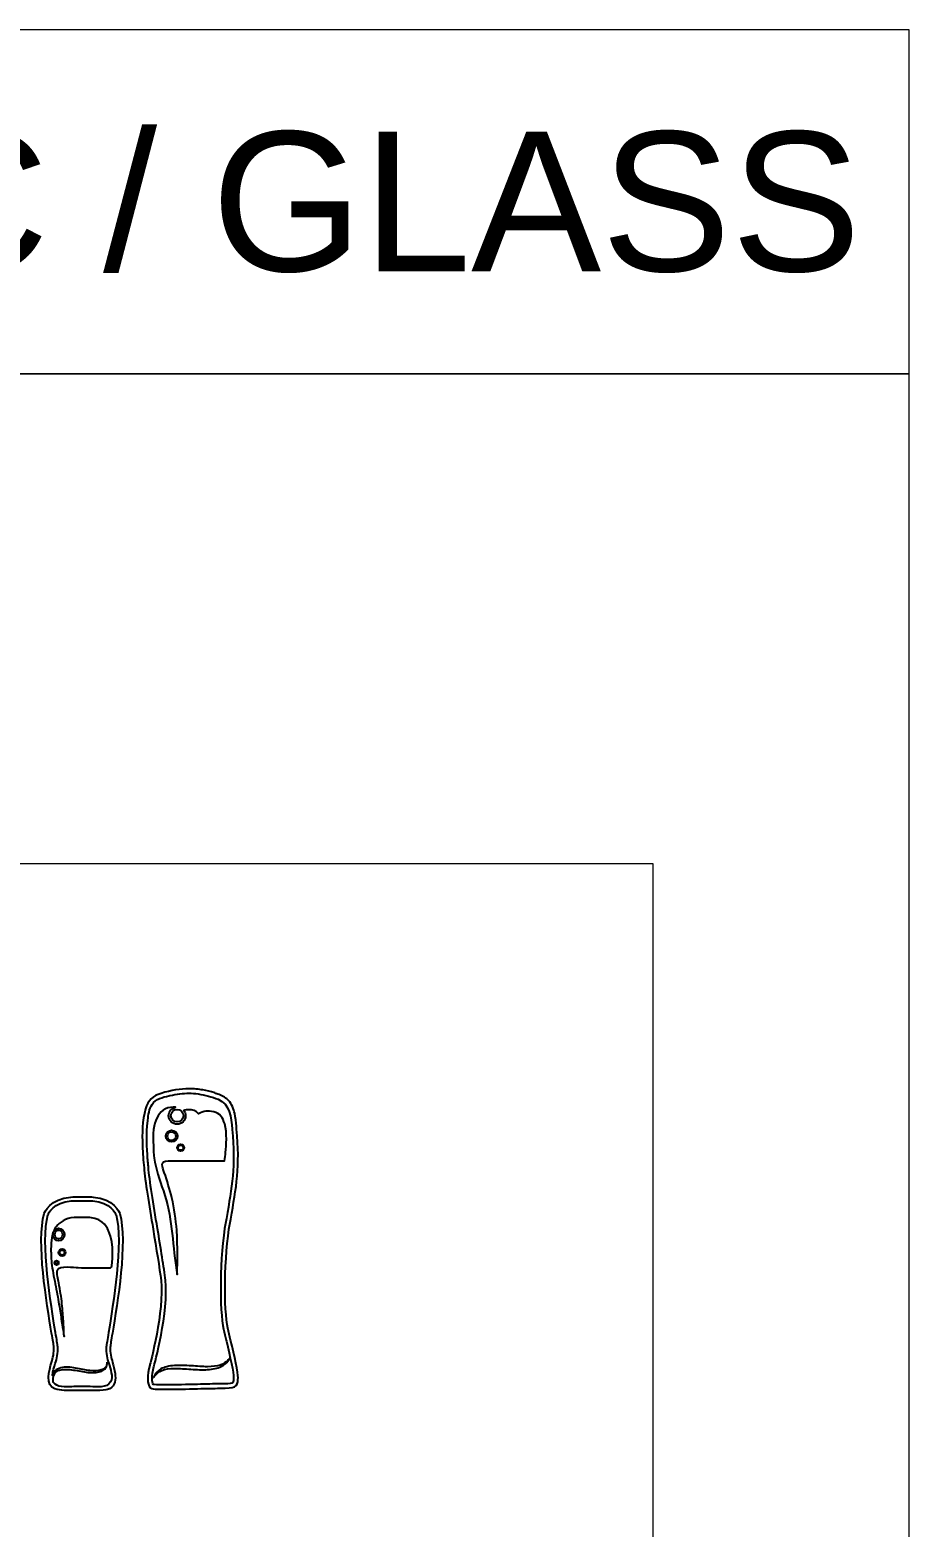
# Model space of a CAD drawing. Header units: millimetres. Extents: x -588 to 588, y -672 to 672.
# Drawn here: x 415.7 to 587.6, y 379.2 to 671.9 of the extents above; entities that cross this region are included whole.
import ezdxf

# ---------------------------------------------------------------- set-up
doc = ezdxf.new("R2010")
doc.units = ezdxf.units.MM
doc.header["$MEASUREMENT"] = 0
doc.layers.add('Camada 1', color=7, linetype='Continuous')
doc.styles.add('1', font='Arial', dxfattribs={"height": 1})

msp = doc.modelspace()

# ---------------------------------------------------------------- linework, layer by layer
at = {"layer": 'Camada 1', "color": 142, "lineweight": 20}
for points in [[(240.4087, 604.6664), (587.6315, 604.6664), (587.6315, 671.8666), (240.4087, 671.8666), (240.4087, 604.6664)], [(240.4087, 66.1864), (587.6315, 66.1864), (587.6315, 604.6664), (240.4087, 604.6664), (240.4087, 66.1864)]]:
    msp.add_lwpolyline(points, close=True, dxfattribs=at)
at = {"layer": 'Camada 1', "color": 250, "lineweight": 20}
msp.add_lwpolyline([(299.6132, 170.8782), (537.6132, 170.8782), (537.6132, 508.8782), (299.6132, 508.8782), (299.6132, 170.8782)], close=True, dxfattribs=at)
at = {"layer": 'Camada 1', "color": 114}
for points, knots in [([(454.9868, 415.7382), (455.7487, 412.4919), (456.468, 409.4262), (456.4266, 408.3417), (456.4266, 408.3417), (456.4266, 408.3417), (456.4201, 408.1152), (456.4201, 408.1152), (456.4201, 408.1152), (456.379, 406.5721), (455.8834, 406.3201), (452.8815, 406.3201), (452.8815, 406.3201), (452.8815, 406.3201), (452.8151, 406.3201), (452.8151, 406.3201), (452.8151, 406.3201), (451.7978, 406.3201), (450.1998, 406.2801), (448.5081, 406.2376), (448.5081, 406.2376), (448.5081, 406.2376), (448.4828, 406.2368), (448.4828, 406.2368), (448.4828, 406.2368), (446.4678, 406.1864), (444.1843, 406.1295), (442.4549, 406.1295), (442.4549, 406.1295), (439.5873, 406.1295), (439.4327, 406.2831), (439.2702, 406.446), (439.2702, 406.446), (438.6604, 407.0541), (438.6153, 408.8559), (439.1596, 410.8275), (439.1596, 410.8275), (439.1885, 410.9333), (442.0643, 421.4577), (441.3799, 427.3749), (441.3799, 427.3749), (441.0994, 429.7974), (440.4558, 433.6637), (439.8327, 437.4023), (439.8327, 437.4023), (439.8327, 437.4023), (439.8275, 437.4345), (439.8275, 437.4345), (439.8275, 437.4345), (439.0446, 442.1358), (438.2353, 446.993), (438.0634, 449.4305), (438.0634, 449.4305), (437.8966, 450.78), (437.7947, 452.2146), (437.7538, 453.8054), (437.7538, 453.8054), (437.6956, 456.0776), (437.629, 458.6533), (438.3472, 460.9299), (438.3472, 460.9299), (438.8805, 462.621), (439.7394, 463.4775), (441.4107, 463.9857), (441.4107, 463.9857), (443.3701, 464.5815), (445.1436, 464.8714), (446.832, 464.8714), (446.832, 464.8714), (447.8391, 464.8714), (448.7547, 464.7944), (449.5523, 464.6422), (449.5523, 464.6422), (450.3998, 464.4806), (451.0771, 464.3147), (451.6838, 464.1204), (451.6838, 464.1204), (451.9496, 464.0357), (452.2081, 463.9342), (452.4581, 463.8362), (452.4581, 463.8362), (452.4581, 463.8362), (452.7162, 463.7351), (452.7162, 463.7351), (452.7162, 463.7351), (453.5196, 463.4275), (454.1328, 463.0452), (454.59, 462.5674), (454.59, 462.5674), (455.1932, 461.9366), (455.5987, 460.8652), (455.7774, 460.0727), (455.7774, 460.0727), (455.9641, 459.2421), (456.0389, 458.3882), (456.1111, 457.5622), (456.1111, 457.5622), (456.1277, 457.3716), (456.1444, 457.1813), (456.1623, 456.9918), (456.1623, 456.9918), (456.8498, 449.7156), (456.1111, 445.6058), (454.9931, 439.3851), (454.9931, 439.3851), (454.9931, 439.3851), (454.8733, 438.7178), (454.8733, 438.7178), (454.8733, 438.7178), (453.6749, 432.0395), (453.637, 421.6036), (454.447, 418.0612), (454.447, 418.0612), (454.6179, 417.3113), (454.8024, 416.5255), (454.9868, 415.7382)], [0, 0, 0, 0, 0.03333333, 0.03333333, 0.03333333, 0.03333333, 0.06666667, 0.06666667, 0.06666667, 0.06666667, 0.1, 0.1, 0.1, 0.1, 0.13333333, 0.13333333, 0.13333333, 0.13333333, 0.16666667, 0.16666667, 0.16666667, 0.16666667, 0.2, 0.2, 0.2, 0.2, 0.23333333, 0.23333333, 0.23333333, 0.23333333, 0.26666667, 0.26666667, 0.26666667, 0.26666667, 0.3, 0.3, 0.3, 0.3, 0.33333333, 0.33333333, 0.33333333, 0.33333333, 0.36666667, 0.36666667, 0.36666667, 0.36666667, 0.4, 0.4, 0.4, 0.4, 0.43333333, 0.43333333, 0.43333333, 0.43333333, 0.46666667, 0.46666667, 0.46666667, 0.46666667, 0.5, 0.5, 0.5, 0.5, 0.53333333, 0.53333333, 0.53333333, 0.53333333, 0.56666667, 0.56666667, 0.56666667, 0.56666667, 0.6, 0.6, 0.6, 0.6, 0.63333333, 0.63333333, 0.63333333, 0.63333333, 0.66666667, 0.66666667, 0.66666667, 0.66666667, 0.7, 0.7, 0.7, 0.7, 0.73333333, 0.73333333, 0.73333333, 0.73333333, 0.76666667, 0.76666667, 0.76666667, 0.76666667, 0.8, 0.8, 0.8, 0.8, 0.83333333, 0.83333333, 0.83333333, 0.83333333, 0.86666667, 0.86666667, 0.86666667, 0.86666667, 0.9, 0.9, 0.9, 0.9, 0.93333333, 0.93333333, 0.93333333, 0.93333333, 1, 1, 1, 1]), ([(448.4861, 407.0974), (448.4861, 407.0974), (448.4861, 407.0974), (448.4861, 407.0974), (448.4861, 407.0974), (450.1935, 407.1399), (451.796, 407.1803), (452.8151, 407.1803), (452.8151, 407.1803), (452.8151, 407.1803), (452.8815, 407.1803), (452.8815, 407.1803), (452.8815, 407.1803), (455.5349, 407.1803), (455.5382, 407.3079), (455.5597, 408.1388), (455.5597, 408.1388), (455.562, 408.2136), (455.564, 408.2921), (455.5674, 408.3751), (455.5674, 408.3751), (455.6043, 409.3425), (454.8646, 412.4937), (454.1497, 415.5417), (454.1497, 415.5417), (454.1497, 415.5417), (454.1118, 415.7031), (454.1118, 415.7031), (454.1118, 415.7031), (453.9397, 416.4377), (453.7681, 417.1692), (453.6084, 417.8694), (453.6084, 417.8694), (452.7812, 421.4874), (452.8122, 432.0999), (454.0263, 438.8698), (454.0263, 438.8698), (454.0263, 438.8698), (454.1461, 439.5372), (454.1461, 439.5372), (454.1461, 439.5372), (455.2516, 445.6883), (455.9823, 449.7518), (455.3062, 456.9111), (455.3062, 456.9111), (455.3062, 456.9111), (455.2974, 457.0018), (455.2974, 457.0018), (455.2974, 457.0018), (455.09, 459.2007), (454.8324, 461.937), (452.5246, 462.8227), (452.5246, 462.8227), (451.9181, 463.0555), (451.295, 463.2602), (450.6736, 463.4316), (450.6736, 463.4316), (449.2537, 463.8213), (447.9971, 464.0112), (446.832, 464.0112), (446.832, 464.0112), (445.6713, 464.0112), (444.4539, 463.8602), (443.1106, 463.5504), (443.1106, 463.5504), (443.1106, 463.5504), (442.9032, 463.5023), (442.9032, 463.5023), (442.9032, 463.5023), (441.6545, 463.2166), (440.3639, 462.9216), (439.636, 461.8282), (439.636, 461.8282), (439.0469, 460.9433), (438.9109, 459.7582), (438.7911, 458.7125), (438.7911, 458.7125), (438.7911, 458.7125), (438.7806, 458.6226), (438.7806, 458.6226), (438.7806, 458.6226), (438.4735, 455.9484), (438.6072, 453.2706), (438.7583, 451.2364), (438.7583, 451.2364), (438.7793, 450.9562), (438.8082, 450.6768), (438.8372, 450.3969), (438.8372, 450.3969), (438.8676, 450.1046), (438.8991, 449.8018), (438.9204, 449.5023), (438.9204, 449.5023), (439.0905, 447.0929), (439.8967, 442.2547), (440.6758, 437.5763), (440.6758, 437.5763), (441.3333, 433.6293), (441.9508, 429.92), (442.234, 427.4738), (442.234, 427.4738), (442.9413, 421.3604), (440.0181, 410.7054), (439.9884, 410.5983), (439.9884, 410.5983), (439.4633, 408.6956), (439.626, 407.426), (439.8435, 407.0981), (439.8435, 407.0981), (439.9772, 407.0677), (440.5091, 406.9893), (442.4549, 406.9893), (442.4549, 406.9893), (444.1814, 406.9893), (446.4684, 407.0471), (448.4861, 407.0974)], [0, 0, 0, 0, 0.03333333, 0.03333333, 0.03333333, 0.03333333, 0.06666667, 0.06666667, 0.06666667, 0.06666667, 0.1, 0.1, 0.1, 0.1, 0.13333333, 0.13333333, 0.13333333, 0.13333333, 0.16666667, 0.16666667, 0.16666667, 0.16666667, 0.2, 0.2, 0.2, 0.2, 0.23333333, 0.23333333, 0.23333333, 0.23333333, 0.26666667, 0.26666667, 0.26666667, 0.26666667, 0.3, 0.3, 0.3, 0.3, 0.33333333, 0.33333333, 0.33333333, 0.33333333, 0.36666667, 0.36666667, 0.36666667, 0.36666667, 0.4, 0.4, 0.4, 0.4, 0.43333333, 0.43333333, 0.43333333, 0.43333333, 0.46666667, 0.46666667, 0.46666667, 0.46666667, 0.5, 0.5, 0.5, 0.5, 0.53333333, 0.53333333, 0.53333333, 0.53333333, 0.56666667, 0.56666667, 0.56666667, 0.56666667, 0.6, 0.6, 0.6, 0.6, 0.63333333, 0.63333333, 0.63333333, 0.63333333, 0.66666667, 0.66666667, 0.66666667, 0.66666667, 0.7, 0.7, 0.7, 0.7, 0.73333333, 0.73333333, 0.73333333, 0.73333333, 0.76666667, 0.76666667, 0.76666667, 0.76666667, 0.8, 0.8, 0.8, 0.8, 0.83333333, 0.83333333, 0.83333333, 0.83333333, 0.86666667, 0.86666667, 0.86666667, 0.86666667, 0.9, 0.9, 0.9, 0.9, 0.93333333, 0.93333333, 0.93333333, 0.93333333, 1, 1, 1, 1]), ([(454.0015, 452.4515), (453.9467, 451.8923), (453.8721, 451.3312), (453.7633, 450.779), (453.7633, 450.779), (453.2628, 450.779), (452.7608, 450.7745), (452.2599, 450.777), (452.2599, 450.777), (450.078, 450.7885), (447.8935, 450.8018), (445.712, 450.7704), (445.712, 450.7704), (444.7259, 450.756), (443.7347, 450.7752), (442.7512, 450.7841), (442.7512, 450.7841), (441.0975, 450.7985), (441.6477, 449.6037), (442.0158, 448.5141), (442.0158, 448.5141), (442.5697, 446.8741), (443.0658, 445.213), (443.4888, 443.5342), (443.4888, 443.5342), (444.0036, 441.4904), (444.2795, 439.307), (444.4455, 437.2236), (444.4455, 437.2236), (444.5405, 436.031), (444.5676, 434.7597), (444.5674, 433.5437), (444.5674, 433.5437), (444.5674, 432.3179), (444.5937, 431.1454), (444.5631, 429.9244), (444.5631, 429.9244), (444.5417, 429.0715), (444.5298, 428.5997), (444.5298, 428.5997), (444.5298, 428.5997), (444.5298, 428.5997), (444.4672, 429.0675), (444.3531, 429.9136), (444.3531, 429.9136), (443.5688, 434.8473), (443.5132, 440.2364), (441.8527, 444.9236), (441.8527, 444.9236), (441.0798, 447.1051), (440.3539, 449.2477), (440.0384, 451.2997), (440.0384, 451.2997), (439.9457, 451.8056), (439.8596, 453.4524), (439.8811, 453.7473), (439.8811, 453.7473), (439.7612, 455.8944), (439.886, 458.1803), (440.577, 459.1207), (440.577, 459.1207), (441.0652, 460.3862), (442.2892, 461.2852), (443.7271, 461.2852), (443.7271, 461.2852), (443.8854, 461.2852), (444.0413, 461.2719), (444.1944, 461.2504), (444.1944, 461.2504), (443.4304, 461.099), (442.8549, 460.4254), (442.8549, 459.6171), (442.8549, 459.6171), (442.8549, 458.6973), (443.6001, 457.9512), (444.5205, 457.9512), (444.5205, 457.9512), (445.4402, 457.9512), (446.186, 458.6973), (446.186, 459.6171), (446.186, 459.6171), (446.186, 460.0069), (446.0514, 460.364), (445.8275, 460.6475), (445.8275, 460.6475), (446.1251, 460.7338), (446.4384, 460.784), (446.7645, 460.784), (446.7645, 460.784), (447.4675, 460.784), (448.3019, 460.6175), (448.6943, 459.9639), (448.6943, 459.9639), (449.7383, 460.5939), (450.5172, 460.6405), (451.6881, 460.377), (451.6881, 460.377), (452.844, 460.1172), (453.4828, 459.1863), (453.8194, 458.0178), (453.8194, 458.0178), (454.3457, 456.192), (454.1336, 453.7854), (454.0015, 452.4515)], [0, 0, 0, 0, 0.03703704, 0.03703704, 0.03703704, 0.03703704, 0.07407407, 0.07407407, 0.07407407, 0.07407407, 0.11111111, 0.11111111, 0.11111111, 0.11111111, 0.14814815, 0.14814815, 0.14814815, 0.14814815, 0.18518519, 0.18518519, 0.18518519, 0.18518519, 0.22222222, 0.22222222, 0.22222222, 0.22222222, 0.25925926, 0.25925926, 0.25925926, 0.25925926, 0.2962963, 0.2962963, 0.2962963, 0.2962963, 0.33333333, 0.33333333, 0.33333333, 0.33333333, 0.37037037, 0.37037037, 0.37037037, 0.37037037, 0.40740741, 0.40740741, 0.40740741, 0.40740741, 0.44444444, 0.44444444, 0.44444444, 0.44444444, 0.48148148, 0.48148148, 0.48148148, 0.48148148, 0.51851852, 0.51851852, 0.51851852, 0.51851852, 0.55555556, 0.55555556, 0.55555556, 0.55555556, 0.59259259, 0.59259259, 0.59259259, 0.59259259, 0.62962963, 0.62962963, 0.62962963, 0.62962963, 0.66666667, 0.66666667, 0.66666667, 0.66666667, 0.7037037, 0.7037037, 0.7037037, 0.7037037, 0.74074074, 0.74074074, 0.74074074, 0.74074074, 0.77777778, 0.77777778, 0.77777778, 0.77777778, 0.81481481, 0.81481481, 0.81481481, 0.81481481, 0.85185185, 0.85185185, 0.85185185, 0.85185185, 0.88888889, 0.88888889, 0.88888889, 0.88888889, 0.92592593, 0.92592593, 0.92592593, 0.92592593, 1, 1, 1, 1]), ([(443.3019, 459.6171), (443.3019, 458.9453), (443.8483, 458.3987), (444.5205, 458.3987), (444.5205, 458.3987), (445.192, 458.3987), (445.7387, 458.9453), (445.7387, 459.6171), (445.7387, 459.6171), (445.7387, 460.2889), (445.192, 460.8355), (444.5205, 460.8355), (444.5205, 460.8355), (443.8483, 460.8355), (443.3019, 460.2889), (443.3019, 459.6171)], [0, 0, 0, 0, 0.2, 0.2, 0.2, 0.2, 0.4, 0.4, 0.4, 0.4, 0.6, 0.6, 0.6, 0.6, 1, 1, 1, 1]), ([(444.5963, 455.6216), (444.5963, 455.6216), (444.5963, 455.6216), (444.5963, 455.6216), (444.5963, 455.6216), (444.5963, 456.2527), (444.0856, 456.7634), (443.4553, 456.7634), (443.4553, 456.7634), (442.8253, 456.7634), (442.314, 456.2527), (442.314, 455.6216), (442.314, 455.6216), (442.314, 454.9913), (442.8253, 454.4805), (443.4553, 454.4805), (443.4553, 454.4805), (444.0856, 454.4805), (444.5963, 454.9913), (444.5963, 455.6216)], [0, 0, 0, 0, 0.16666667, 0.16666667, 0.16666667, 0.16666667, 0.33333333, 0.33333333, 0.33333333, 0.33333333, 0.5, 0.5, 0.5, 0.5, 0.66666667, 0.66666667, 0.66666667, 0.66666667, 1, 1, 1, 1]), ([(443.4553, 456.4567), (442.9951, 456.4567), (442.6209, 456.0825), (442.6209, 455.6216), (442.6209, 455.6216), (442.6209, 455.1616), (442.9951, 454.787), (443.4553, 454.787), (443.4553, 454.787), (443.9158, 454.787), (444.2898, 455.1616), (444.2898, 455.6216), (444.2898, 455.6216), (444.2898, 456.0825), (443.9158, 456.4567), (443.4553, 456.4567)], [0, 0, 0, 0, 0.2, 0.2, 0.2, 0.2, 0.4, 0.4, 0.4, 0.4, 0.6, 0.6, 0.6, 0.6, 1, 1, 1, 1]), ([(445.9008, 453.3602), (445.9008, 453.3602), (445.9008, 453.3602), (445.9008, 453.3602), (445.9008, 453.3602), (445.9008, 453.7418), (445.5918, 454.0505), (445.2105, 454.0505), (445.2105, 454.0505), (444.8293, 454.0505), (444.5205, 453.7418), (444.5205, 453.3602), (444.5205, 453.3602), (444.5205, 452.9789), (444.8293, 452.6699), (445.2105, 452.6699), (445.2105, 452.6699), (445.5918, 452.6699), (445.9008, 452.9789), (445.9008, 453.3602)], [0, 0, 0, 0, 0.16666667, 0.16666667, 0.16666667, 0.16666667, 0.33333333, 0.33333333, 0.33333333, 0.33333333, 0.5, 0.5, 0.5, 0.5, 0.66666667, 0.66666667, 0.66666667, 0.66666667, 1, 1, 1, 1]), ([(445.2105, 453.865), (444.9321, 453.865), (444.7059, 453.6384), (444.7059, 453.3602), (444.7059, 453.3602), (444.7059, 453.0818), (444.9321, 452.8554), (445.2105, 452.8554), (445.2105, 452.8554), (445.4887, 452.8554), (445.7154, 453.0818), (445.7154, 453.3602), (445.7154, 453.3602), (445.7154, 453.6384), (445.4887, 453.865), (445.2105, 453.865)], [0, 0, 0, 0, 0.2, 0.2, 0.2, 0.2, 0.4, 0.4, 0.4, 0.4, 0.6, 0.6, 0.6, 0.6, 1, 1, 1, 1]), ([(431.3422, 406.2457), (432.5153, 406.9227), (432.5521, 408.0141), (432.3911, 409.2489), (432.3911, 409.2489), (432.2862, 410.0539), (432.0878, 410.7253), (431.8959, 411.3745), (431.8959, 411.3745), (431.6155, 412.3257), (431.3501, 413.2236), (431.4487, 414.4033), (431.4487, 414.4033), (431.4805, 414.787), (431.6424, 415.7508), (431.8659, 417.0852), (431.8659, 417.0852), (432.8413, 422.8949), (434.8703, 434.9839), (433.3237, 440.4654), (433.3237, 440.4654), (433.3237, 440.4654), (433.3141, 440.4965), (433.3141, 440.4965), (433.3141, 440.4965), (433.2687, 440.6172), (432.1557, 443.4728), (428.0982, 443.7185), (428.0982, 443.7185), (427.7539, 443.7392), (426.9163, 443.754), (426.0611, 443.754), (426.0611, 443.754), (426.0611, 443.754), (425.929, 443.7536), (425.929, 443.7536), (425.929, 443.7536), (425.929, 443.7536), (425.7953, 443.754), (425.7953, 443.754), (425.7953, 443.754), (424.9402, 443.754), (424.1024, 443.7392), (423.7581, 443.7185), (423.7581, 443.7185), (419.7006, 443.4728), (418.5883, 440.6172), (418.5423, 440.4965), (418.5423, 440.4965), (418.5423, 440.4965), (418.5327, 440.4654), (418.5327, 440.4654), (418.5327, 440.4654), (416.9863, 434.9839), (419.0151, 422.8949), (419.9903, 417.0852), (419.9903, 417.0852), (420.2141, 415.7508), (420.3758, 414.787), (420.4076, 414.4033), (420.4076, 414.4033), (420.5061, 413.2236), (420.2411, 412.3257), (419.9603, 411.3745), (419.9603, 411.3745), (419.5269, 409.9092), (418.656, 406.8615), (420.6116, 406.2087), (420.6116, 406.2087), (421.7672, 405.8231), (423.1116, 405.8744), (424.3303, 405.8744), (424.3303, 405.8744), (424.839, 405.8744), (425.3804, 405.8823), (425.9178, 405.8974), (425.9178, 405.8974), (426.476, 405.8823), (427.0171, 405.8744), (427.526, 405.8744), (427.526, 405.8744), (430.699, 405.8744), (431.1834, 406.1543), (431.3422, 406.2457)], [0, 0, 0, 0, 0.04545455, 0.04545455, 0.04545455, 0.04545455, 0.09090909, 0.09090909, 0.09090909, 0.09090909, 0.13636364, 0.13636364, 0.13636364, 0.13636364, 0.18181818, 0.18181818, 0.18181818, 0.18181818, 0.22727273, 0.22727273, 0.22727273, 0.22727273, 0.27272727, 0.27272727, 0.27272727, 0.27272727, 0.31818182, 0.31818182, 0.31818182, 0.31818182, 0.36363636, 0.36363636, 0.36363636, 0.36363636, 0.40909091, 0.40909091, 0.40909091, 0.40909091, 0.45454545, 0.45454545, 0.45454545, 0.45454545, 0.5, 0.5, 0.5, 0.5, 0.54545455, 0.54545455, 0.54545455, 0.54545455, 0.59090909, 0.59090909, 0.59090909, 0.59090909, 0.63636364, 0.63636364, 0.63636364, 0.63636364, 0.68181818, 0.68181818, 0.68181818, 0.68181818, 0.72727273, 0.72727273, 0.72727273, 0.72727273, 0.77272727, 0.77272727, 0.77272727, 0.77272727, 0.81818182, 0.81818182, 0.81818182, 0.81818182, 0.86363636, 0.86363636, 0.86363636, 0.86363636, 0.90909091, 0.90909091, 0.90909091, 0.90909091, 1, 1, 1, 1]), ([(430.8507, 411.4156), (430.8507, 411.4156), (430.8504, 411.3664), (430.8501, 411.272), (430.8501, 411.272), (430.8496, 411.2246), (430.8246, 410.9489), (430.8098, 410.8582), (430.8098, 410.8582), (430.7783, 410.6783), (430.6862, 410.4662), (430.53, 410.246), (430.53, 410.246), (430.3584, 410.0376), (430.1084, 409.8396), (429.7921, 409.6983), (429.7921, 409.6983), (429.1568, 409.4155), (428.3237, 409.3444), (427.4343, 409.3943), (427.4343, 409.3943), (426.9879, 409.4151), (426.516, 409.4917), (426.0496, 409.5779), (426.0496, 409.5779), (425.5794, 409.6642), (425.0982, 409.7597), (424.6061, 409.8415), (424.6061, 409.8415), (423.6255, 410.0039), (422.6724, 410.1124), (421.8593, 409.9562), (421.8593, 409.9562), (421.4566, 409.8769), (421.099, 409.7211), (420.8413, 409.4847), (420.8413, 409.4847), (420.8413, 409.4847), (420.7472, 409.3954), (420.7472, 409.3954), (420.7472, 409.3954), (420.7472, 409.3954), (420.6631, 409.2959), (420.6631, 409.2959), (420.6631, 409.2959), (420.6084, 409.2281), (420.5586, 409.1694), (420.5222, 409.0964), (420.5222, 409.0964), (420.4426, 408.9587), (420.3891, 408.8062), (420.3512, 408.6589), (420.3512, 408.6589), (420.2515, 408.2683), (420.2469, 407.9059), (420.3013, 407.616), (420.3013, 407.616), (420.3817, 407.4357), (420.4941, 407.2735), (420.6465, 407.1363), (420.6465, 407.1363), (421.4529, 406.4104), (423.3407, 406.6476), (424.3303, 406.6476), (424.3303, 406.6476), (424.3303, 406.6476), (424.3303, 406.6476), (424.3303, 406.6476), (424.3303, 406.6476), (424.8323, 406.6476), (425.3666, 406.6551), (425.9178, 406.6699), (425.9178, 406.6699), (426.4899, 406.6551), (427.0242, 406.6476), (427.527, 406.6476), (427.527, 406.6476), (428.7297, 406.6476), (430.7792, 406.3001), (431.5208, 407.5745), (431.5208, 407.5745), (432.0882, 408.5493), (431.4442, 410.1771), (431.1553, 411.1558), (431.1553, 411.1558), (430.8665, 412.1333), (430.568, 413.1441), (430.6786, 414.4679), (430.6786, 414.4679), (430.7134, 414.883), (430.8771, 415.8601), (431.1042, 417.2132), (431.1042, 417.2132), (431.9938, 422.5119), (434.075, 434.9132), (432.5851, 440.2378), (432.5851, 440.2378), (432.4999, 440.45), (431.4974, 442.7384), (428.0518, 442.9471), (428.0518, 442.9471), (427.7209, 442.9672), (426.9025, 442.9808), (426.0611, 442.9808), (426.0611, 442.9808), (426.0611, 442.9808), (425.929, 442.9808), (425.929, 442.9808), (425.929, 442.9808), (425.929, 442.9808), (425.7953, 442.9808), (425.7953, 442.9808), (425.7953, 442.9808), (424.9537, 442.9808), (424.1356, 442.9672), (423.8047, 442.9471), (423.8047, 442.9471), (420.3647, 442.7391), (419.36, 440.4577), (419.2711, 440.2378), (419.2711, 440.2378), (417.7821, 434.9125), (419.8627, 422.5115), (420.7522, 417.2132), (420.7522, 417.2132), (420.9793, 415.8601), (421.1433, 414.883), (421.1779, 414.4679), (421.1779, 414.4679), (421.2882, 413.1441), (420.9897, 412.1333), (420.7012, 411.1558), (420.7012, 411.1558), (420.5244, 410.5577), (420.2133, 409.6658), (420.1462, 408.8344), (420.1462, 408.8344), (420.1733, 408.9586), (420.2125, 409.0863), (420.273, 409.2148), (420.273, 409.2148), (420.3086, 409.3029), (420.3681, 409.3895), (420.4231, 409.4683), (420.4231, 409.4683), (420.4517, 409.5076), (420.4805, 409.5475), (420.51, 409.5876), (420.51, 409.5876), (420.51, 409.5876), (420.6139, 409.7022), (420.6139, 409.7022), (420.6139, 409.7022), (420.9014, 410.0069), (421.3204, 410.2167), (421.7693, 410.3274), (421.7693, 410.3274), (422.6775, 410.5451), (423.682, 410.4511), (424.6859, 410.2867), (424.6859, 410.2867), (425.695, 410.1242), (426.6233, 409.857), (427.4683, 409.7744), (427.4683, 409.7744), (428.3184, 409.6849), (429.1044, 409.6997), (429.7027, 409.907), (429.7027, 409.907), (430.0006, 410.0106), (430.2391, 410.1653), (430.4162, 410.3374), (430.4162, 410.3374), (430.5768, 410.5213), (430.6886, 410.7093), (430.7391, 410.877), (430.7391, 410.877), (430.7633, 410.9615), (430.8233, 411.2268), (430.8296, 411.273), (430.8296, 411.273), (430.8435, 411.3667), (430.8507, 411.4156), (430.8507, 411.4156)], [0, 0, 0, 0, 0.0212766, 0.0212766, 0.0212766, 0.0212766, 0.04255319, 0.04255319, 0.04255319, 0.04255319, 0.06382979, 0.06382979, 0.06382979, 0.06382979, 0.08510638, 0.08510638, 0.08510638, 0.08510638, 0.10638298, 0.10638298, 0.10638298, 0.10638298, 0.12765957, 0.12765957, 0.12765957, 0.12765957, 0.14893617, 0.14893617, 0.14893617, 0.14893617, 0.17021277, 0.17021277, 0.17021277, 0.17021277, 0.19148936, 0.19148936, 0.19148936, 0.19148936, 0.21276596, 0.21276596, 0.21276596, 0.21276596, 0.23404255, 0.23404255, 0.23404255, 0.23404255, 0.25531915, 0.25531915, 0.25531915, 0.25531915, 0.27659574, 0.27659574, 0.27659574, 0.27659574, 0.29787234, 0.29787234, 0.29787234, 0.29787234, 0.31914894, 0.31914894, 0.31914894, 0.31914894, 0.34042553, 0.34042553, 0.34042553, 0.34042553, 0.36170213, 0.36170213, 0.36170213, 0.36170213, 0.38297872, 0.38297872, 0.38297872, 0.38297872, 0.40425532, 0.40425532, 0.40425532, 0.40425532, 0.42553191, 0.42553191, 0.42553191, 0.42553191, 0.44680851, 0.44680851, 0.44680851, 0.44680851, 0.46808511, 0.46808511, 0.46808511, 0.46808511, 0.4893617, 0.4893617, 0.4893617, 0.4893617, 0.5106383, 0.5106383, 0.5106383, 0.5106383, 0.53191489, 0.53191489, 0.53191489, 0.53191489, 0.55319149, 0.55319149, 0.55319149, 0.55319149, 0.57446809, 0.57446809, 0.57446809, 0.57446809, 0.59574468, 0.59574468, 0.59574468, 0.59574468, 0.61702128, 0.61702128, 0.61702128, 0.61702128, 0.63829787, 0.63829787, 0.63829787, 0.63829787, 0.65957447, 0.65957447, 0.65957447, 0.65957447, 0.68085106, 0.68085106, 0.68085106, 0.68085106, 0.70212766, 0.70212766, 0.70212766, 0.70212766, 0.72340426, 0.72340426, 0.72340426, 0.72340426, 0.74468085, 0.74468085, 0.74468085, 0.74468085, 0.76595745, 0.76595745, 0.76595745, 0.76595745, 0.78723404, 0.78723404, 0.78723404, 0.78723404, 0.80851064, 0.80851064, 0.80851064, 0.80851064, 0.82978723, 0.82978723, 0.82978723, 0.82978723, 0.85106383, 0.85106383, 0.85106383, 0.85106383, 0.87234043, 0.87234043, 0.87234043, 0.87234043, 0.89361702, 0.89361702, 0.89361702, 0.89361702, 0.91489362, 0.91489362, 0.91489362, 0.91489362, 0.93617021, 0.93617021, 0.93617021, 0.93617021, 0.95744681, 0.95744681, 0.95744681, 0.95744681, 1, 1, 1, 1]), ([(431.6755, 429.9825), (431.6488, 429.8204), (430.5122, 429.8684), (430.4045, 429.8662), (430.4045, 429.8662), (428.6578, 429.8292), (426.9072, 429.8773), (425.1608, 429.9192), (425.1608, 429.9192), (424.4597, 429.9362), (421.4248, 430.3715), (421.1314, 429.4935), (421.1314, 429.4935), (420.8818, 428.7481), (421.2391, 427.6585), (421.3759, 426.9223), (421.3759, 426.9223), (421.6426, 425.4884), (421.8909, 424.116), (422.0036, 422.8576), (422.0036, 422.8576), (422.1556, 421.6025), (422.2152, 420.4681), (422.2788, 419.5165), (422.2788, 419.5165), (422.338, 418.5649), (422.3656, 417.7947), (422.3882, 417.2613), (422.3882, 417.2613), (422.4061, 416.7279), (422.4162, 416.4333), (422.4162, 416.4333), (422.4162, 416.4333), (422.4162, 416.4333), (422.3681, 416.7231), (422.2808, 417.2487), (422.2808, 417.2487), (422.1994, 417.7743), (422.0812, 418.5346), (421.9353, 419.4743), (421.9353, 419.4743), (421.7863, 420.4122), (421.6408, 421.534), (421.4266, 422.7647), (421.4266, 422.7647), (421.2506, 424.0049), (420.9645, 425.3396), (420.7025, 426.7524), (420.7025, 426.7524), (420.3937, 428.1592), (420.1243, 429.5302), (419.9805, 430.7981), (419.9805, 430.7981), (419.9363, 431.3807), (419.8886, 431.9367), (419.8758, 432.4523), (419.8758, 432.4523), (419.8669, 432.6747), (419.8621, 432.8975), (419.8612, 433.1226), (419.8612, 433.1226), (419.8566, 433.492), (419.8578, 433.8443), (419.8735, 434.1756), (419.8735, 434.1756), (419.893, 434.6182), (419.9334, 435.0198), (419.9877, 435.3752), (419.9877, 435.3752), (420.021, 435.6446), (420.0599, 435.9077), (420.106, 436.1605), (420.106, 436.1605), (420.1391, 436.3411), (420.2354, 436.6813), (420.3497, 436.9988), (420.3497, 436.9988), (420.4449, 437.2628), (420.8114, 437.8594), (420.9153, 437.9793), (420.9153, 437.9793), (421.5282, 438.6866), (422.6452, 439.5908), (424.3884, 439.7111), (424.3884, 439.7111), (424.6304, 439.7278), (425.2193, 439.7396), (425.8202, 439.7396), (425.8202, 439.7396), (425.8202, 439.7396), (425.9144, 439.7396), (425.9144, 439.7396), (425.9144, 439.7396), (425.9144, 439.7396), (426.0071, 439.7396), (426.0071, 439.7396), (426.0071, 439.7396), (426.608, 439.7396), (427.1968, 439.7278), (427.4387, 439.7111), (427.4387, 439.7111), (430.2901, 439.5139), (431.0722, 437.2195), (431.1042, 437.1217), (431.1042, 437.1217), (431.1042, 437.1217), (431.1111, 437.0974), (431.1111, 437.0974), (431.1111, 437.0974), (432.4177, 434.5528), (431.7551, 430.4792), (431.6755, 429.9825)], [0, 0, 0, 0, 0.03448276, 0.03448276, 0.03448276, 0.03448276, 0.06896552, 0.06896552, 0.06896552, 0.06896552, 0.10344828, 0.10344828, 0.10344828, 0.10344828, 0.13793103, 0.13793103, 0.13793103, 0.13793103, 0.17241379, 0.17241379, 0.17241379, 0.17241379, 0.20689655, 0.20689655, 0.20689655, 0.20689655, 0.24137931, 0.24137931, 0.24137931, 0.24137931, 0.27586207, 0.27586207, 0.27586207, 0.27586207, 0.31034483, 0.31034483, 0.31034483, 0.31034483, 0.34482759, 0.34482759, 0.34482759, 0.34482759, 0.37931034, 0.37931034, 0.37931034, 0.37931034, 0.4137931, 0.4137931, 0.4137931, 0.4137931, 0.44827586, 0.44827586, 0.44827586, 0.44827586, 0.48275862, 0.48275862, 0.48275862, 0.48275862, 0.51724138, 0.51724138, 0.51724138, 0.51724138, 0.55172414, 0.55172414, 0.55172414, 0.55172414, 0.5862069, 0.5862069, 0.5862069, 0.5862069, 0.62068966, 0.62068966, 0.62068966, 0.62068966, 0.65517241, 0.65517241, 0.65517241, 0.65517241, 0.68965517, 0.68965517, 0.68965517, 0.68965517, 0.72413793, 0.72413793, 0.72413793, 0.72413793, 0.75862069, 0.75862069, 0.75862069, 0.75862069, 0.79310345, 0.79310345, 0.79310345, 0.79310345, 0.82758621, 0.82758621, 0.82758621, 0.82758621, 0.86206897, 0.86206897, 0.86206897, 0.86206897, 0.89655172, 0.89655172, 0.89655172, 0.89655172, 0.93103448, 0.93103448, 0.93103448, 0.93103448, 1, 1, 1, 1]), ([(421.3624, 435.1509), (421.3624, 435.1509), (421.3624, 435.1509), (421.3624, 435.1509), (421.3624, 435.1509), (421.9903, 435.1509), (422.4983, 435.7046), (422.4983, 436.3874), (422.4983, 436.3874), (422.4983, 437.0706), (421.9903, 437.624), (421.3624, 437.624), (421.3624, 437.624), (420.7354, 437.624), (420.2267, 437.0706), (420.2267, 436.3874), (420.2267, 436.3874), (420.2267, 435.7046), (420.7354, 435.1509), (421.3624, 435.1509)], [0, 0, 0, 0, 0.16666667, 0.16666667, 0.16666667, 0.16666667, 0.33333333, 0.33333333, 0.33333333, 0.33333333, 0.5, 0.5, 0.5, 0.5, 0.66666667, 0.66666667, 0.66666667, 0.66666667, 1, 1, 1, 1]), ([(422.1248, 436.3874), (422.1248, 436.8453), (421.783, 437.2176), (421.3624, 437.2176), (421.3624, 437.2176), (420.9425, 437.2176), (420.6001, 436.8453), (420.6001, 436.3874), (420.6001, 436.3874), (420.6001, 435.93), (420.9425, 435.5576), (421.3624, 435.5576), (421.3624, 435.5576), (421.783, 435.5576), (422.1248, 435.93), (422.1248, 436.3874)], [0, 0, 0, 0, 0.2, 0.2, 0.2, 0.2, 0.4, 0.4, 0.4, 0.4, 0.6, 0.6, 0.6, 0.6, 1, 1, 1, 1]), ([(422.705, 432.8606), (422.705, 432.8606), (422.705, 432.8606), (422.705, 432.8606), (422.705, 432.8606), (422.705, 433.264), (422.4048, 433.5911), (422.0338, 433.5911), (422.0338, 433.5911), (421.6633, 433.5911), (421.3628, 433.264), (421.3628, 432.8606), (421.3628, 432.8606), (421.3628, 432.4571), (421.6633, 432.1299), (422.0338, 432.1299), (422.0338, 432.1299), (422.4048, 432.1299), (422.705, 432.4571), (422.705, 432.8606)], [0, 0, 0, 0, 0.16666667, 0.16666667, 0.16666667, 0.16666667, 0.33333333, 0.33333333, 0.33333333, 0.33333333, 0.5, 0.5, 0.5, 0.5, 0.66666667, 0.66666667, 0.66666667, 0.66666667, 1, 1, 1, 1]), ([(422.0338, 433.3506), (421.7857, 433.3506), (421.5834, 433.1311), (421.5834, 432.8606), (421.5834, 432.8606), (421.5834, 432.5899), (421.7857, 432.3701), (422.0338, 432.3701), (422.0338, 432.3701), (422.2821, 432.3701), (422.4842, 432.5899), (422.4842, 432.8606), (422.4842, 432.8606), (422.4842, 433.1311), (422.2821, 433.3506), (422.0338, 433.3506)], [0, 0, 0, 0, 0.2, 0.2, 0.2, 0.2, 0.4, 0.4, 0.4, 0.4, 0.6, 0.6, 0.6, 0.6, 1, 1, 1, 1]), ([(421.3628, 430.8534), (421.3628, 430.8534), (421.3628, 430.8534), (421.3628, 430.8534), (421.3628, 430.8534), (421.3628, 431.0902), (421.1866, 431.2819), (420.9687, 431.2819), (420.9687, 431.2819), (420.7515, 431.2819), (420.5751, 431.0902), (420.5751, 430.8534), (420.5751, 430.8534), (420.5751, 430.6168), (420.7515, 430.4244), (420.9687, 430.4244), (420.9687, 430.4244), (421.1866, 430.4244), (421.3628, 430.6168), (421.3628, 430.8534)], [0, 0, 0, 0, 0.16666667, 0.16666667, 0.16666667, 0.16666667, 0.33333333, 0.33333333, 0.33333333, 0.33333333, 0.5, 0.5, 0.5, 0.5, 0.66666667, 0.66666667, 0.66666667, 0.66666667, 1, 1, 1, 1]), ([(420.9687, 431.1413), (420.8233, 431.1413), (420.7043, 431.0121), (420.7043, 430.8534), (420.7043, 430.8534), (420.7043, 430.6946), (420.8233, 430.5654), (420.9687, 430.5654), (420.9687, 430.5654), (421.1146, 430.5654), (421.2334, 430.6946), (421.2334, 430.8534), (421.2334, 430.8534), (421.2334, 431.0121), (421.1146, 431.1413), (420.9687, 431.1413)], [0, 0, 0, 0, 0.2, 0.2, 0.2, 0.2, 0.4, 0.4, 0.4, 0.4, 0.6, 0.6, 0.6, 0.6, 1, 1, 1, 1]), ([(439.9247, 408.4143), (439.9247, 408.4143), (439.9439, 408.4609), (439.9805, 408.5493), (439.9805, 408.5493), (440.0233, 408.6356), (440.0599, 408.7747), (440.16, 408.9343), (440.16, 408.9343), (440.3342, 409.2608), (440.6953, 409.7238), (441.3603, 410.1043), (441.3603, 410.1043), (442.0285, 410.4703), (442.9664, 410.7098), (443.9895, 410.772), (443.9895, 410.772), (445.0162, 410.8489), (446.1308, 410.793), (447.2769, 410.7146), (447.2769, 410.7146), (448.423, 410.6332), (449.498, 410.5436), (450.4677, 410.5436), (450.4677, 410.5436), (451.4338, 410.5451), (452.296, 410.6457), (452.9624, 410.8767), (452.9624, 410.8767), (453.6255, 411.1091), (454.0909, 411.4412), (454.3582, 411.7079), (454.3582, 411.7079), (454.5045, 411.8335), (454.5828, 411.9548), (454.6551, 412.027), (454.6551, 412.027), (454.7216, 412.1021), (454.7568, 412.1418), (454.7568, 412.1418), (454.7568, 412.1418), (454.7568, 412.1418), (454.7322, 412.0974), (454.6851, 412.0126), (454.6851, 412.0126), (454.6313, 411.9304), (454.579, 411.7946), (454.4582, 411.6454), (454.4582, 411.6454), (454.2455, 411.3342), (453.827, 410.9118), (453.1388, 410.574), (453.1388, 410.574), (452.4509, 410.2393), (451.516, 410.041), (450.4949, 409.9758), (450.4949, 409.9758), (449.4704, 409.9107), (448.3559, 409.9624), (447.2112, 410.0436), (447.2112, 410.0436), (446.0657, 410.1224), (444.9895, 410.216), (444.0236, 410.2042), (444.0236, 410.2042), (443.0562, 410.206), (442.2074, 410.0687), (441.5595, 409.8122), (441.5595, 409.8122), (440.9212, 409.5435), (440.5009, 409.1689), (440.2681, 408.881), (440.2681, 408.881), (440.1387, 408.7425), (440.0742, 408.6156), (440.0118, 408.5375), (440.0118, 408.5375), (439.9543, 408.4564), (439.9247, 408.4143), (439.9247, 408.4143)], [0, 0, 0, 0, 0.04761905, 0.04761905, 0.04761905, 0.04761905, 0.0952381, 0.0952381, 0.0952381, 0.0952381, 0.14285714, 0.14285714, 0.14285714, 0.14285714, 0.19047619, 0.19047619, 0.19047619, 0.19047619, 0.23809524, 0.23809524, 0.23809524, 0.23809524, 0.28571429, 0.28571429, 0.28571429, 0.28571429, 0.33333333, 0.33333333, 0.33333333, 0.33333333, 0.38095238, 0.38095238, 0.38095238, 0.38095238, 0.42857143, 0.42857143, 0.42857143, 0.42857143, 0.47619048, 0.47619048, 0.47619048, 0.47619048, 0.52380952, 0.52380952, 0.52380952, 0.52380952, 0.57142857, 0.57142857, 0.57142857, 0.57142857, 0.61904762, 0.61904762, 0.61904762, 0.61904762, 0.66666667, 0.66666667, 0.66666667, 0.66666667, 0.71428571, 0.71428571, 0.71428571, 0.71428571, 0.76190476, 0.76190476, 0.76190476, 0.76190476, 0.80952381, 0.80952381, 0.80952381, 0.80952381, 0.85714286, 0.85714286, 0.85714286, 0.85714286, 0.9047619, 0.9047619, 0.9047619, 0.9047619, 1, 1, 1, 1])]:
    msp.add_open_spline(points, degree=3, knots=knots, dxfattribs=at)

# ---------------------------------------------------------------- texts
at = {"layer": 'Camada 1', "color": 142, "style": '1'}
msp.add_text('ACRYLIC / GLASS', height=27.270144, dxfattribs=at).set_placement((254.3477, 624.7072))

doc.saveas('drawing.dxf')
